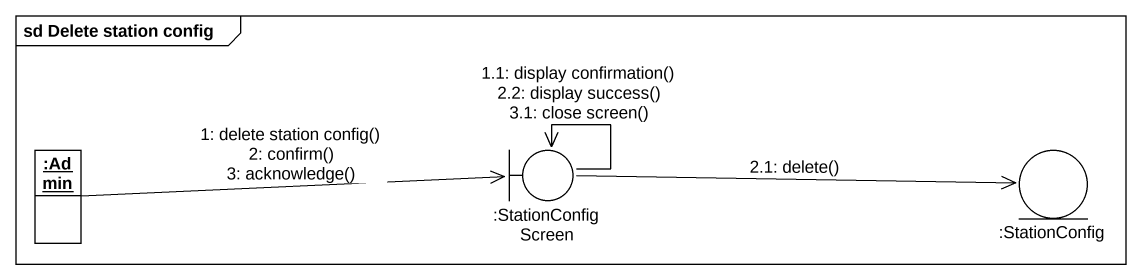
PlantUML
@startuml
mainframe sd Delete station config
allowmixing
hide circle
hide empty members
object ":Admin" as Admin
boundary ":StationConfigScreen" as StationConfigScreen
entity ":StationConfig" as StationConfig
Admin -right-> StationConfigScreen : 1: delete station config()\n2: confirm()\n3: acknowledge()
StationConfigScreen --> StationConfigScreen : 1.1: display confirmation()\n2.2: display success()\n3.1: close screen()
StationConfigScreen -right-> StationConfig : 2.1: delete()
@enduml
